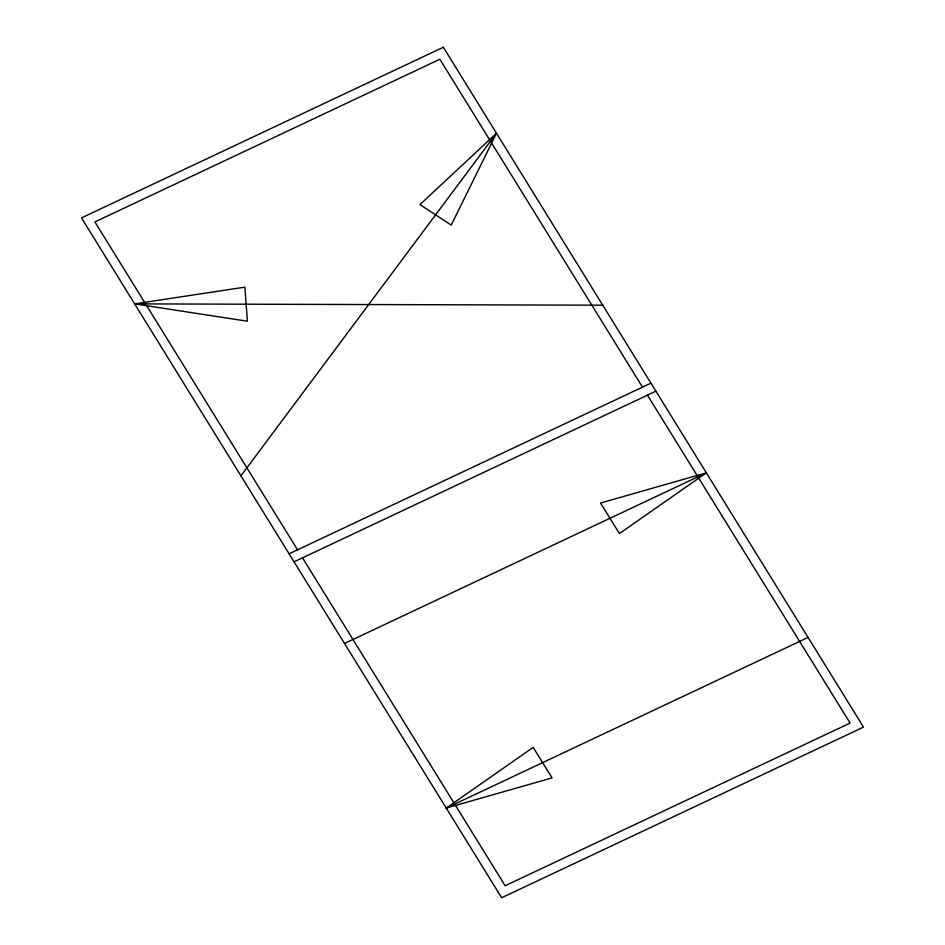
<?xml version="1.0" encoding="UTF-8"?>
<svg xmlns="http://www.w3.org/2000/svg" width="945" height="945" viewBox="0 0 945 945"><rect width="100%" height="100%" fill="white"/><g stroke="black" fill="none" stroke-linecap="round" stroke-linejoin="round"><path stroke-width="1.42" d="M496.468 133.233L451.214 225.123L419.97 204.581L496.468 133.233L240.928 475.843M706.352 472.843L619.424 533.559L600.547 503.023L706.352 472.843L344.523 643.474M446.253 808.081L533.181 747.365L552.057 777.9L446.253 808.081L808.081 637.438M289.111 553.805L650.928 383.174M294.072 561.826L655.889 391.195M134.639 303.877L244.897 287.15L247.413 321.229L134.639 303.877L602.756 305.211M642.494 387.155L439.85 59.251L94.902 221.933L297.545 549.825M647.455 395.175L850.098 723.067L505.15 885.748L302.506 557.845M443.335 47.25L81.506 217.893L501.665 897.75L863.494 727.107L443.335 47.25"/></g></svg>
